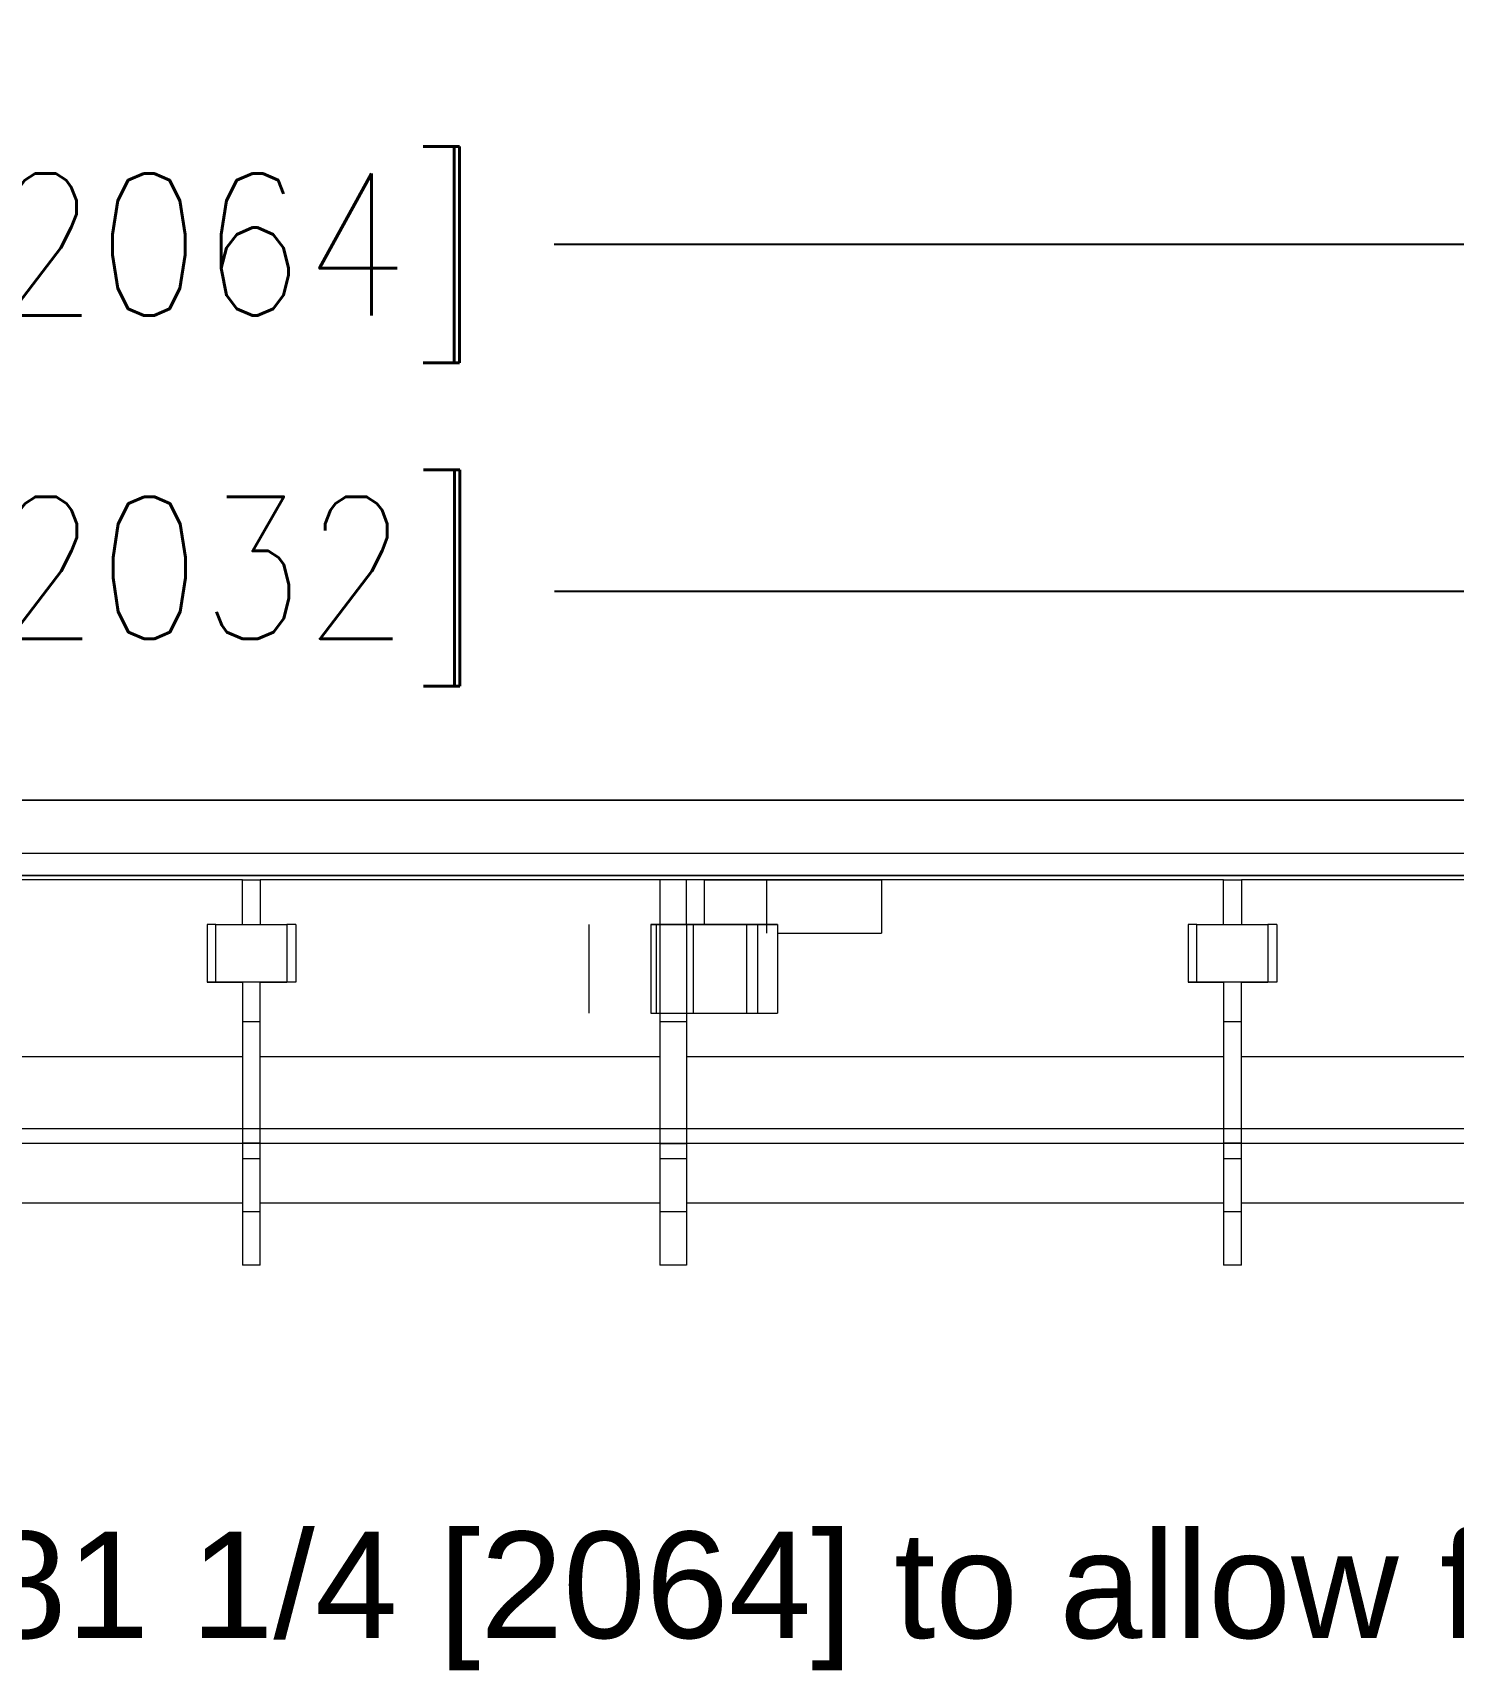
# Model space of a CAD drawing. Header units: inches. Extents: x -98 to 40, y -24 to 18.
# Drawn here: x -4.82 to 15.18, y -18.46 to 4.6 of the extents above; entities that cross this region are included whole.
import ezdxf

# ---------------------------------------------------------------- set-up
doc = ezdxf.new("R2010")
doc.units = ezdxf.units.IN
doc.header["$MEASUREMENT"] = 0
doc.styles.add('ROMANS', font='romans.shx')
doc.styles.add('Sales', font='romans.shx', dxfattribs={"width": 0.85})
doc.dimstyles.new('Sales', dxfattribs={"dimtxt": 1, "dimasz": 1, "dimexe": 0.5, "dimexo": 0.5, "dimgap": 0.09, "dimtad": 0, "dimtih": 1, "dimtoh": 1, "dimdec": 6, "dimzin": 0, "dimdsep": 46, "dimlunit": 5, "dimtxsty": 'Sales', "dimcen": 0, "dimclrd": 7, "dimclre": 7, "dimclrt": 7, "dimadec": 0, "dimazin": 0, "dimtfac": 0.85, "dimtdec": 6, "dimtix": 1, "dimtofl": 0, "dimtmove": 0, "dimatfit": 3, "dimfxl": 0, "dimtolj": 1, "dimtzin": 0, "dimarcsym": 0})

# ---------------------------------------------------------------- blocks, each defined once
blk = doc.blocks.new('*D10')
at = {"color": 7, "lineweight": -2}
for p, q in [((-44.487, -5.202), (-44.487, -2.264)), ((35.513, -5.202), (35.513, -2.264)), ((-42.487, -3.264), (-11.504, -3.264)), ((33.513, -3.264), (2.53, -3.264))]:
    blk.add_line(p, q, dxfattribs=at)
at = {"color": 7}
for points in [[(-42.487, -2.931), (-42.487, -3.598), (-44.487, -3.264)], [(33.513, -2.931), (33.513, -3.598), (35.513, -3.264)]]:
    blk.add_solid(points, dxfattribs=at)
at = {"layer": 'Defpoints', "color": 0}
for p in [(35.513, -3.264), (-44.487, -6.202), (35.513, -6.202)]:
    blk.add_point(p, dxfattribs=at)
at = {"color": 7, "lineweight": 0, "insert": (-4.487, -3.264), "char_height": 2, "attachment_point": 5, "style": 'Sales'}
blk.add_mtext('\\A1;80 [2032]', dxfattribs=at)
blk = doc.blocks.new('*D11')
at = {"color": 7, "lineweight": -2}
for p, q in [((-45.737, -5.952), (-45.737, 2.621)), ((35.513, -5.202), (35.513, 2.621)), ((-43.737, 1.621), (-12.748, 1.621)), ((33.513, 1.621), (2.524, 1.621))]:
    blk.add_line(p, q, dxfattribs=at)
at = {"color": 7}
for points in [[(-43.737, 1.955), (-43.737, 1.288), (-45.737, 1.621)], [(33.513, 1.955), (33.513, 1.288), (35.513, 1.621)]]:
    blk.add_solid(points, dxfattribs=at)
at = {"layer": 'Defpoints', "color": 0}
for p in [(-45.737, 1.621), (35.513, -6.202), (-45.737, -6.952)]:
    blk.add_point(p, dxfattribs=at)
at = {"color": 7, "lineweight": 0, "insert": (-5.112, 1.621), "char_height": 2, "attachment_point": 5, "style": 'Sales'}
blk.add_mtext('\\A1;81{\\H0.850000x;\\S1/4;} [2064]', dxfattribs=at)

msp = doc.modelspace()

# ---------------------------------------------------------------- linework, layer by layer
at = {"lineweight": 0}
for p, q in [((-44.48695, -6.20167), (35.51305, -6.20167)), ((34.26305, -6.20167), (-44.48695, -6.20167)), ((34.26305, -6.95167), (-45.23693, -6.95167)), ((-45.73695, -7.26417), (34.26305, -7.26417)), ((34.26305, -7.26417), (-45.73695, -7.26417)), ((-1.86195, -7.32667), (-7.86195, -7.32667)), ((-1.86195, -7.32667), (-1.61195, -7.32667)), ((-1.86195, -7.95166), (-1.86195, -7.32667)), ((4.01305, -7.32667), (-1.61195, -7.32667)), ((-1.61195, -7.32667), (-1.61195, -7.95166)), ((4.01305, -7.32667), (4.01305, -7.95167)), ((4.38805, -7.32667), (4.01305, -7.32667)), ((11.95055, -7.32667), (4.38805, -7.32667)), ((4.38805, -7.95167), (4.38805, -7.32667)), ((4.63805, -7.32669), (5.01305, -7.32669)), ((4.63805, -7.32669), (4.63805, -7.32669)), ((4.63805, -7.32669), (5.51305, -7.32669)), ((4.63805, -7.32669), (4.63805, -7.95169)), ((5.01305, -7.32669), (6.2922, -7.32669)), ((5.51305, -7.32669), (5.01305, -7.32669)), ((5.51305, -7.32667), (5.51305, -7.32667)), ((5.51305, -7.32667), (5.51305, -7.32669)), ((5.51305, -7.32669), (5.51305, -7.32669)), ((5.51305, -7.32669), (5.51305, -7.9517)), ((5.51305, -7.32669), (5.51305, -7.32669)), ((6.2922, -7.32669), (7.13218, -7.32669)), ((7.13218, -7.32669), (7.13218, -8.07669)), ((11.95055, -7.32667), (12.20055, -7.32667)), ((11.95055, -7.95166), (11.95055, -7.32667)), ((19.20055, -7.32667), (12.20055, -7.32667)), ((12.20055, -7.32667), (12.20055, -7.95166)), ((-2.36195, -7.95166), (-2.36195, -8.76416)), ((-2.23695, -7.95166), (-1.23695, -7.95166)), ((-2.23695, -8.76416), (-2.23695, -7.95166)), ((-1.23695, -7.95166), (-1.23695, -8.76416)), ((-1.11195, -7.95166), (-1.11195, -8.76416)), ((3.01292, -7.95166), (3.01292, -9.20166)), ((3.01297, -7.95166), (3.01297, -9.20166)), ((3.01298, -7.95166), (3.01298, -9.20166)), ((3.01302, -7.95166), (3.01302, -9.20166)), ((3.88805, -7.9517), (3.88805, -9.2017)), ((3.88805, -7.9517), (3.88805, -7.9517)), ((3.96333, -7.9517), (3.96333, -9.2017)), ((3.96333, -7.9517), (4.48348, -7.9517)), ((4.60904, -7.9517), (4.01162, -7.9517)), ((4.01305, -7.95167), (4.01305, -7.95169)), ((4.01305, -7.95167), (4.38805, -7.95167)), ((4.01305, -7.95169), (4.01305, -7.9517)), ((4.01305, -7.95169), (4.38805, -7.95169)), ((4.01305, -7.9517), (4.01305, -9.2017)), ((4.01305, -7.9517), (4.60904, -7.9517)), ((4.01305, -7.9517), (4.01305, -7.9517)), ((4.38795, -7.95166), (4.38795, -9.20166)), ((4.38795, -7.95166), (4.38795, -7.95166)), ((4.38799, -7.95166), (4.38799, -7.95166)), ((4.38805, -7.95167), (4.38805, -7.95169)), ((4.38805, -7.9517), (4.38805, -7.95169)), ((4.45436, -7.9517), (4.38805, -7.9517)), ((4.48348, -7.9517), (4.48348, -9.2017)), ((4.60904, -7.9517), (4.60904, -7.9517)), ((5.38798, -7.9517), (5.06931, -7.9517)), ((5.07261, -7.9517), (5.38798, -7.9517)), ((5.23298, -7.9517), (5.23298, -9.2017)), ((5.23298, -7.9517), (5.38798, -7.9517)), ((5.43466, -7.9517), (5.27966, -7.9517)), ((5.38798, -7.9517), (5.38798, -7.9517)), ((5.38798, -7.9517), (5.38798, -9.2017)), ((5.51305, -7.9517), (5.51305, -8.07669)), ((5.66918, -7.9517), (5.66918, -9.2017)), ((11.45055, -7.95166), (11.45055, -8.76416)), ((11.57555, -7.95166), (12.57555, -7.95166)), ((11.57555, -8.76416), (11.57555, -7.95166)), ((12.57555, -7.95166), (12.57555, -8.76416)), ((12.70055, -7.95166), (12.70055, -8.76416)), ((-2.23695, -8.76416), (-2.23695, -8.76416)), ((-1.23695, -8.76416), (-2.23695, -8.76416)), ((-2.23695, -8.76416), (-1.86195, -8.76416)), ((-1.86195, -8.76416), (-1.86195, -8.76416)), ((-1.61195, -8.76416), (-1.86195, -8.76416)), ((-1.86195, -8.76416), (-1.86195, -9.32667)), ((-1.61195, -8.76416), (-1.23695, -8.76416)), ((-1.61195, -8.76416), (-1.61195, -8.76416)), ((-1.61195, -9.32667), (-1.61195, -8.76416)), ((-1.23695, -8.76416), (-1.23695, -8.76416)), ((11.57555, -8.76416), (11.57555, -8.76416)), ((12.57555, -8.76416), (11.57555, -8.76416)), ((11.57555, -8.76416), (11.95055, -8.76416)), ((11.95055, -8.76416), (11.95055, -8.76416)), ((12.20055, -8.76416), (11.95055, -8.76416)), ((11.95055, -8.76416), (11.95055, -9.32667)), ((12.20055, -8.76416), (12.57555, -8.76416)), ((12.20055, -8.76416), (12.20055, -8.76416)), ((12.20055, -9.32667), (12.20055, -8.76416)), ((12.57555, -8.76416), (12.57555, -8.76416)), ((3.96333, -9.2017), (4.48348, -9.2017)), ((4.01305, -9.2017), (4.01305, -9.32667)), ((4.38805, -9.2017), (4.38805, -9.32667)), ((5.23298, -9.2017), (5.38798, -9.2017)), ((-1.61195, -9.32667), (-1.86195, -9.32667)), ((-1.86195, -9.32667), (-1.86195, -11.25167)), ((-1.61195, -11.25167), (-1.61195, -9.32667)), ((4.01305, -9.32667), (4.01305, -11.25167)), ((4.38805, -9.32667), (4.01305, -9.32667)), ((4.38805, -9.32667), (4.38805, -11.25167)), ((12.20055, -9.32667), (11.95055, -9.32667)), ((11.95055, -9.32667), (11.95055, -11.25167)), ((12.20055, -11.25167), (12.20055, -9.32667)), ((-1.86195, -9.81537), (-7.86195, -9.81537)), ((4.01305, -9.81537), (-1.61195, -9.81537)), ((11.95055, -9.81537), (4.38805, -9.81537)), ((19.20055, -9.81537), (12.20055, -9.81537)), ((34.26305, -10.83187), (-45.73695, -10.83187)), ((34.26305, -11.03937), (-45.73695, -11.03937)), ((-1.86195, -11.03937), (-7.86195, -11.03937)), ((-1.61195, -11.03448), (-1.86195, -11.03448)), ((4.01305, -11.03937), (-1.61195, -11.03937)), ((4.38805, -11.04038), (4.01305, -11.04038)), ((11.95055, -11.03937), (4.38805, -11.03937)), ((12.20055, -11.03448), (11.95055, -11.03448)), ((19.20055, -11.03937), (12.20055, -11.03937)), ((-1.86195, -11.25167), (-1.86195, -12.00167)), ((-1.61195, -11.25167), (-1.86195, -11.25167)), ((-1.61195, -12.00167), (-1.61195, -11.25167)), ((4.01305, -11.25167), (4.01305, -12.00167)), ((4.38805, -11.25167), (4.01305, -11.25167)), ((4.38805, -11.25167), (4.38805, -12.00167)), ((11.95055, -11.25167), (11.95055, -12.00167)), ((12.20055, -11.25167), (11.95055, -11.25167)), ((12.20055, -12.00167), (12.20055, -11.25167)), ((-1.86195, -11.87594), (-7.86195, -11.87594)), ((4.01305, -11.87594), (-1.61195, -11.87594)), ((11.95055, -11.87594), (4.38805, -11.87594)), ((19.20055, -11.87594), (12.20055, -11.87594)), ((-1.86195, -12.00167), (-1.86195, -12.75167)), ((-1.61195, -12.00167), (-1.86195, -12.00167)), ((-1.61195, -12.75167), (-1.61195, -12.00167)), ((4.01305, -12.00167), (4.01305, -12.75167)), ((4.38805, -12.00167), (4.01305, -12.00167)), ((4.38805, -12.00167), (4.38805, -12.75167)), ((11.95055, -12.00167), (11.95055, -12.75167)), ((12.20055, -12.00167), (11.95055, -12.00167)), ((12.20055, -12.75167), (12.20055, -12.00167)), ((-1.61195, -12.75167), (-1.86195, -12.75167)), ((4.38805, -12.75167), (4.01305, -12.75167)), ((12.20055, -12.75167), (11.95055, -12.75167))]:
    msp.add_line(p, q, dxfattribs=at)
for centre, major_axis, start_param, end_param in [((5.51305, -7.32668), (-2.5, 0), 1.57079633, 1.88773697), ((5.51271, -7.32668), (2.875, 0), 4.71250688, 5.31075923), ((-2.23695, -7.95166), (-0.125, 0), 4.71238898, 6.28318976), ((-1.23695, -7.95166), (0.125, 0), 6.28318486, 7.85398141), ((4.01305, -7.9517), (-0.125, 0), 4.72379321, 7.44492008), ((4.01305, -7.9517), (-0.125, 0), 4.71238898, 7.85398163), ((4.82555, -7.9517), (-0.52764, 0), 3.67584663, 5.49267975), ((4.82555, -7.9517), (0.5, 0), 3.95897456, 5.66489005), ((4.82555, -7.9517), (0.25, 0), 0.15350847, 2.61799388), ((4.82555, -7.9517), (0.25, 0), 3.66520074, 6.05943954), ((5.38798, -7.9517), (0.2812, 0), 4.71238898, 7.68720479), ((5.38798, -7.9517), (0.04685, 0), 4.71238594, 6.28317924), ((11.57555, -7.95166), (-0.125, 0), 4.71238898, 6.2831866), ((12.57555, -7.95166), (0.125, 0), 0.00000995, 1.5708013), ((5.51271, -8.07668), (2.875, 0), 4.76684123, 5.31075665), ((-2.23695, -8.76416), (-0.125, 0), 4.71238898, 7.85398163), ((-1.23695, -8.76416), (0.125, 0), 6.28318157, 7.85398163), ((11.57555, -8.76416), (-0.125, 0), 4.71238898, 7.85398163), ((12.57555, -8.76416), (0.125, 0), 6.28318473, 7.85398163), ((4.01305, -9.2017), (-0.125, 0), 0.00000875, 1.16173826), ((4.82555, -9.2017), (0.5, 0), 3.95897456, 5.66489005), ((5.38798, -9.2017), (0.2812, 0), 4.71238898, 6.28318904)]:
    msp.add_ellipse(centre, major_axis=major_axis, ratio=0.00001, start_param=start_param, end_param=end_param, dxfattribs=at)

# ---------------------------------------------------------------- texts
at = {"lineweight": 0, "insert": (-5.99848, -17.47934), "char_height": 1.5, "width": 68.4914901, "attachment_point": 5, "style": 'ROMANS'}
msp.add_mtext('{\\fArial|b0|i0|c0|p34;NOTE: + Actual Channel length is 81 1/4 [2064] to allow for overlap.}', dxfattribs=at)

# ---------------------------------------------------------------- dimensions: what is measured, and where the dimension line sits
at = {"lineweight": 0}
dim = msp.add_linear_dim(base=(-45.73695, 1.62145), p1=(35.51305, -6.20167), p2=(-45.73695, -6.95167), dimstyle='Sales', override={"dimtxt": 2, "dimasz": 2, "dimexe": 1, "dimexo": 1, "dimgap": 0.5, "dimdec": 4, "dimtdec": 4}, dxfattribs=at)
dim.commit()
dim.dimension.update_dxf_attribs({"geometry": '*D11', "text_midpoint": (-5.11195, 1.62145), "dimtype": 160})
dim = msp.add_linear_dim(base=(35.51305, -3.26444), p1=(-44.48695, -6.20167), p2=(35.51305, -6.20167), dimstyle='Sales', override={"dimtxt": 2, "dimasz": 2, "dimexe": 1, "dimexo": 1, "dimgap": 0.5, "dimdec": 4, "dimtdec": 4}, dxfattribs=at)
dim.commit()
dim.dimension.update_dxf_attribs({"geometry": '*D10', "text_midpoint": (-4.48695, -3.26444)})

doc.saveas('drawing.dxf')
